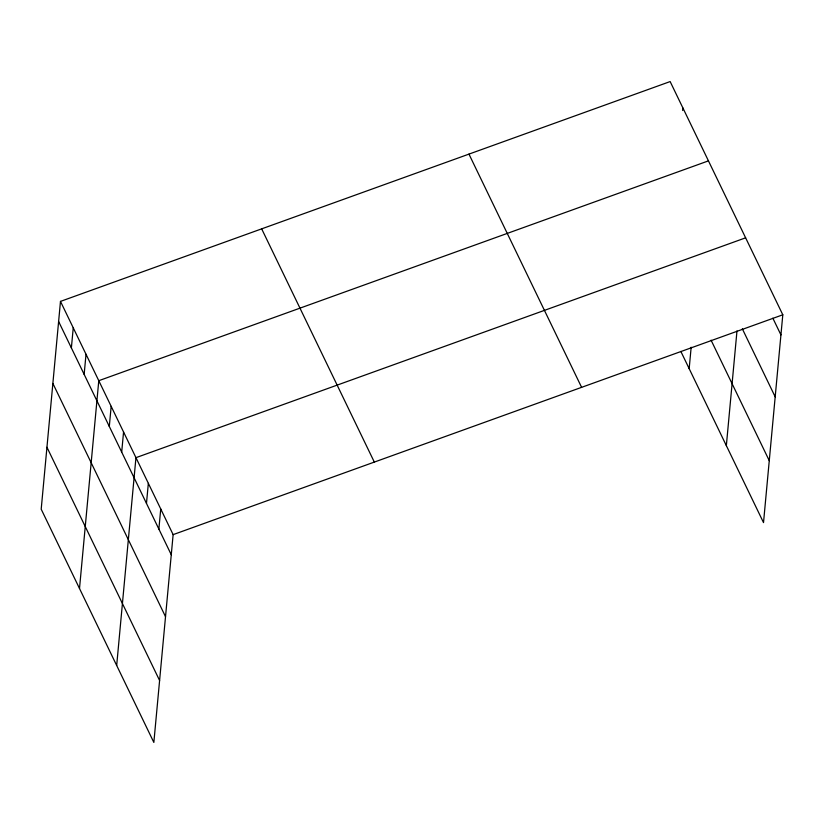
<?xml version="1.0" encoding="UTF-8"?>
<svg xmlns="http://www.w3.org/2000/svg" width="824" height="824" viewBox="0 0 824 824"><rect width="100%" height="100%" fill="white"/><g stroke="black" fill="none" stroke-linecap="round" stroke-linejoin="round"><path stroke-width="1.24" d="M60.482 301.399L41.2 509.201L153.851 742.434L173.133 534.632L60.482 301.399L670.149 81.566L782.8 314.799L763.518 522.601L680.851 351.426M71.379 347.934L73.243 327.828M84.151 374.374L86.015 354.269M79.506 588.501L98.777 380.698L708.455 160.865M109.304 426.461L111.168 406.356M121.695 452.118L123.559 432.013M116.678 665.473L135.95 457.67L745.627 237.827M146.476 503.433L148.341 483.327M158.867 529.08L160.742 508.974M682.684 110.509L682.921 107.995M689.173 368.668L691.161 347.223M726.346 445.64L736.986 330.918M173.133 534.632L782.8 314.799M772.85 318.177L780.936 334.904M742.321 328.797L775.188 396.849M711.081 340.188L769.266 460.668M468.959 154.109L581.61 387.342M261.672 228.856L374.323 462.089M58.617 321.504L171.268 554.737M52.87 383.438L165.521 616.682M46.947 447.257L159.599 680.5"/></g></svg>
